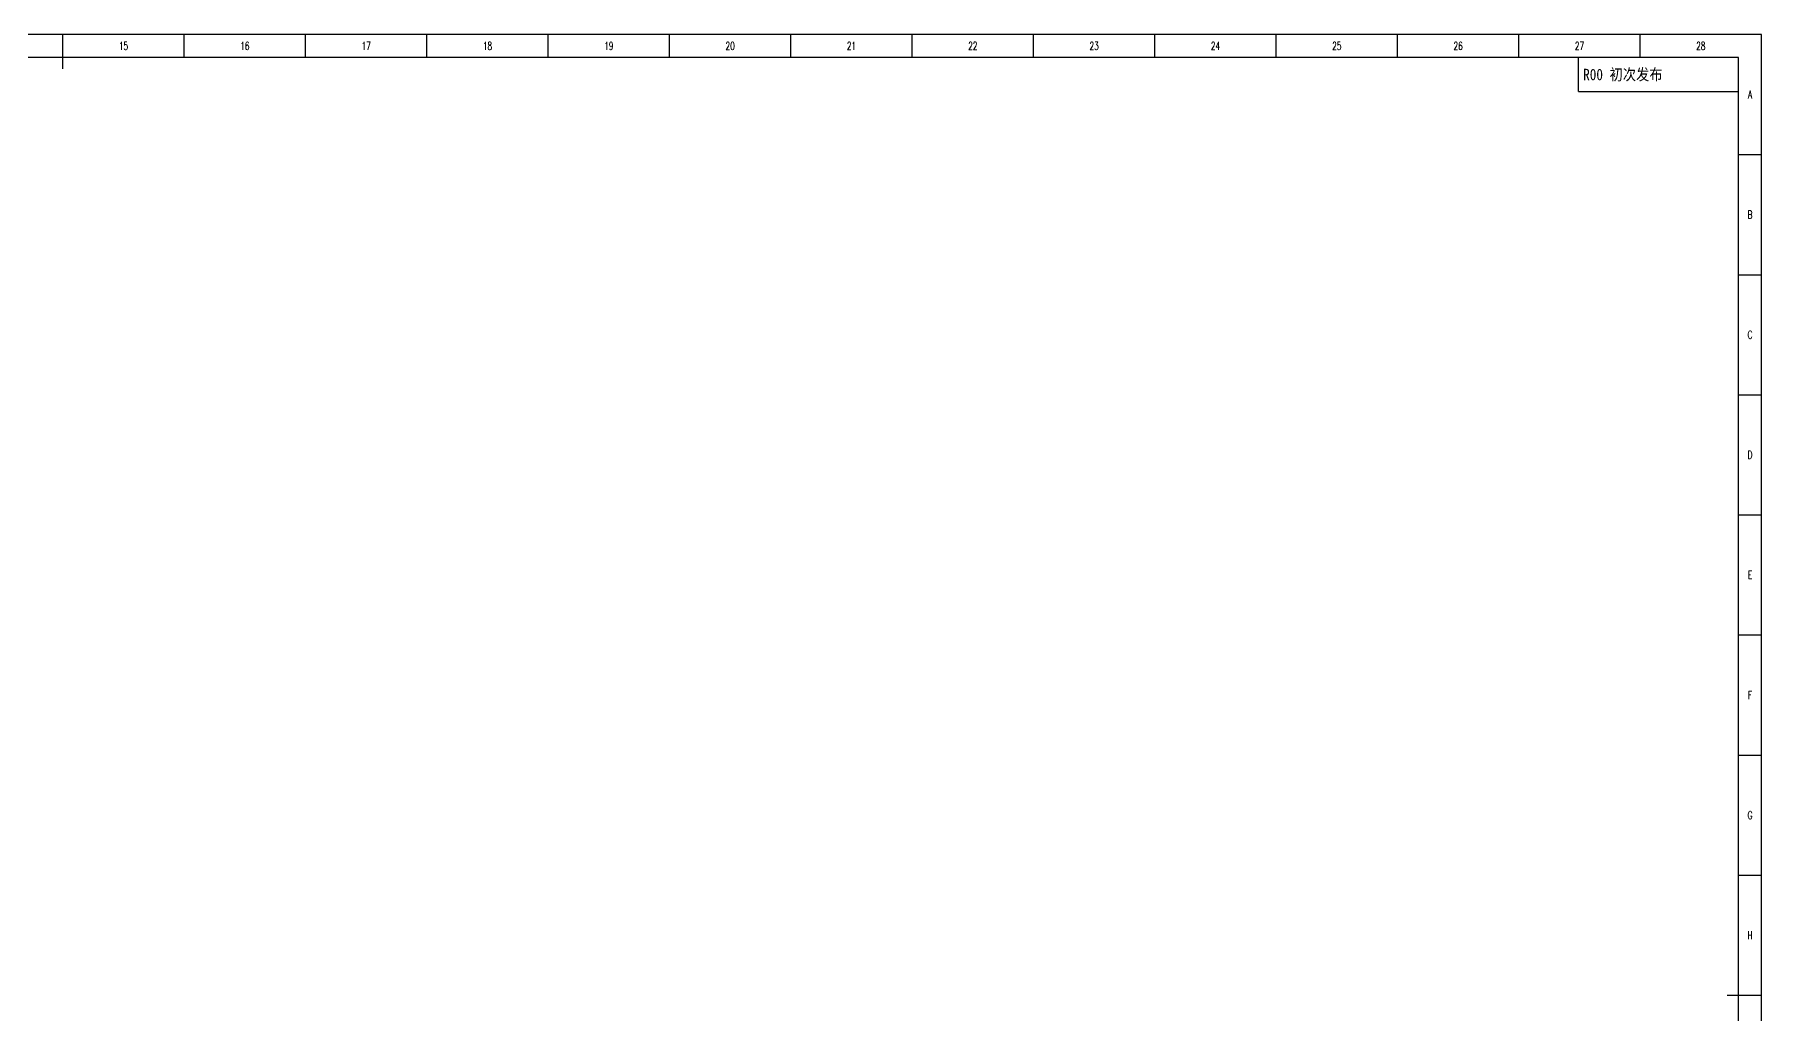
# Model space of a CAD drawing. Header units: millimetres. Extents: x 0 to 1486, y 0 to 841.
# Drawn here: x 731 to 1486, y 412 to 841 of the extents above; entities that cross this region are included whole.
import ezdxf
from ezdxf.enums import TextEntityAlignment as Align

# ---------------------------------------------------------------- set-up
doc = ezdxf.new("R2010")
doc.units = ezdxf.units.MM
doc.layers.add('PDM_Title', color=7, linetype='Continuous')
doc.styles.add('HZ', font='TXT.SHX', dxfattribs={"width": 0.667, "bigfont": 'HZTXT.SHX'})
doc.styles.add('pdmHT', font='SIMHEI.TTF')

# ---------------------------------------------------------------- blocks, each defined once
blk = doc.blocks.new('FitPDM_DWGFrame')
at = {"layer": 'PDM_Title', "color": 2}
for p, q in [((1486, 841), (0, 841)), ((796.07, 831), (796.07, 841)), ((849.14, 831), (849.14, 841)), ((902.21, 831), (902.21, 841)), ((955.29, 831), (955.29, 841)), ((1008.36, 831), (1008.36, 841)), ((1061.43, 831), (1061.43, 841)), ((1114.5, 831), (1114.5, 841)), ((1167.57, 831), (1167.57, 841)), ((1220.64, 831), (1220.64, 841)), ((1273.71, 831), (1273.71, 841)), ((1326.79, 831), (1326.79, 841)), ((1379.86, 831), (1379.86, 841)), ((1432.93, 831), (1432.93, 841)), ((1486, 0), (1486, 841)), ((1476, 788.44), (1486, 788.44)), ((1476, 735.87), (1486, 735.87)), ((1476, 683.31), (1486, 683.31)), ((1476, 630.75), (1486, 630.75)), ((1476, 578.19), (1486, 578.19)), ((1476, 525.62), (1486, 525.62)), ((1476, 473.06), (1486, 473.06))]:
    blk.add_line(p, q, dxfattribs=at)
at = {"layer": 'PDM_Title', "color": 0}
for p, q in [((743, 826), (743, 841)), ((1476, 831), (25, 831)), ((1406, 816), (1406, 831)), ((1476, 10), (1476, 831)), ((1406, 816), (1476, 816)), ((1471, 420.5), (1486, 420.5))]:
    blk.add_line(p, q, dxfattribs=at)
at = {"layer": 'PDM_Title', "color": 2, "style": 'HZ', "width": 0.667}
for s, p in [('15', (769.54, 836)), ('16', (822.61, 836)), ('17', (875.68, 836)), ('18', (928.75, 836)), ('19', (981.82, 836)), ('20', (1034.89, 836)), ('21', (1087.96, 836)), ('22', (1141.04, 836)), ('23', (1194.11, 836)), ('24', (1247.18, 836)), ('25', (1300.25, 836)), ('26', (1353.32, 836)), ('27', (1406.39, 836)), ('28', (1459.46, 836)), ('A', (1481, 814.72)), ('B', (1481, 762.16)), ('C', (1481, 709.59)), ('D', (1481, 657.03)), ('E', (1481, 604.47)), ('F', (1481, 551.91)), ('G', (1481, 499.34)), ('H', (1481, 446.78))]:
    blk.add_text(s, height=3.5, dxfattribs=at).set_placement(p, align=Align.MIDDLE_CENTER)
at = {"layer": 'PDM_Title', "color": 2, "style": 'pdmHT', "width": 0.85}
blk.add_text('R00 初次发布', height=5, dxfattribs=at).set_placement((1408, 821))

msp = doc.modelspace()

# ---------------------------------------------------------------- block references
at = {"layer": 'PDM_Title'}
msp.add_blockref('FitPDM_DWGFrame', (0, 0), dxfattribs=at)

doc.saveas('drawing.dxf')
